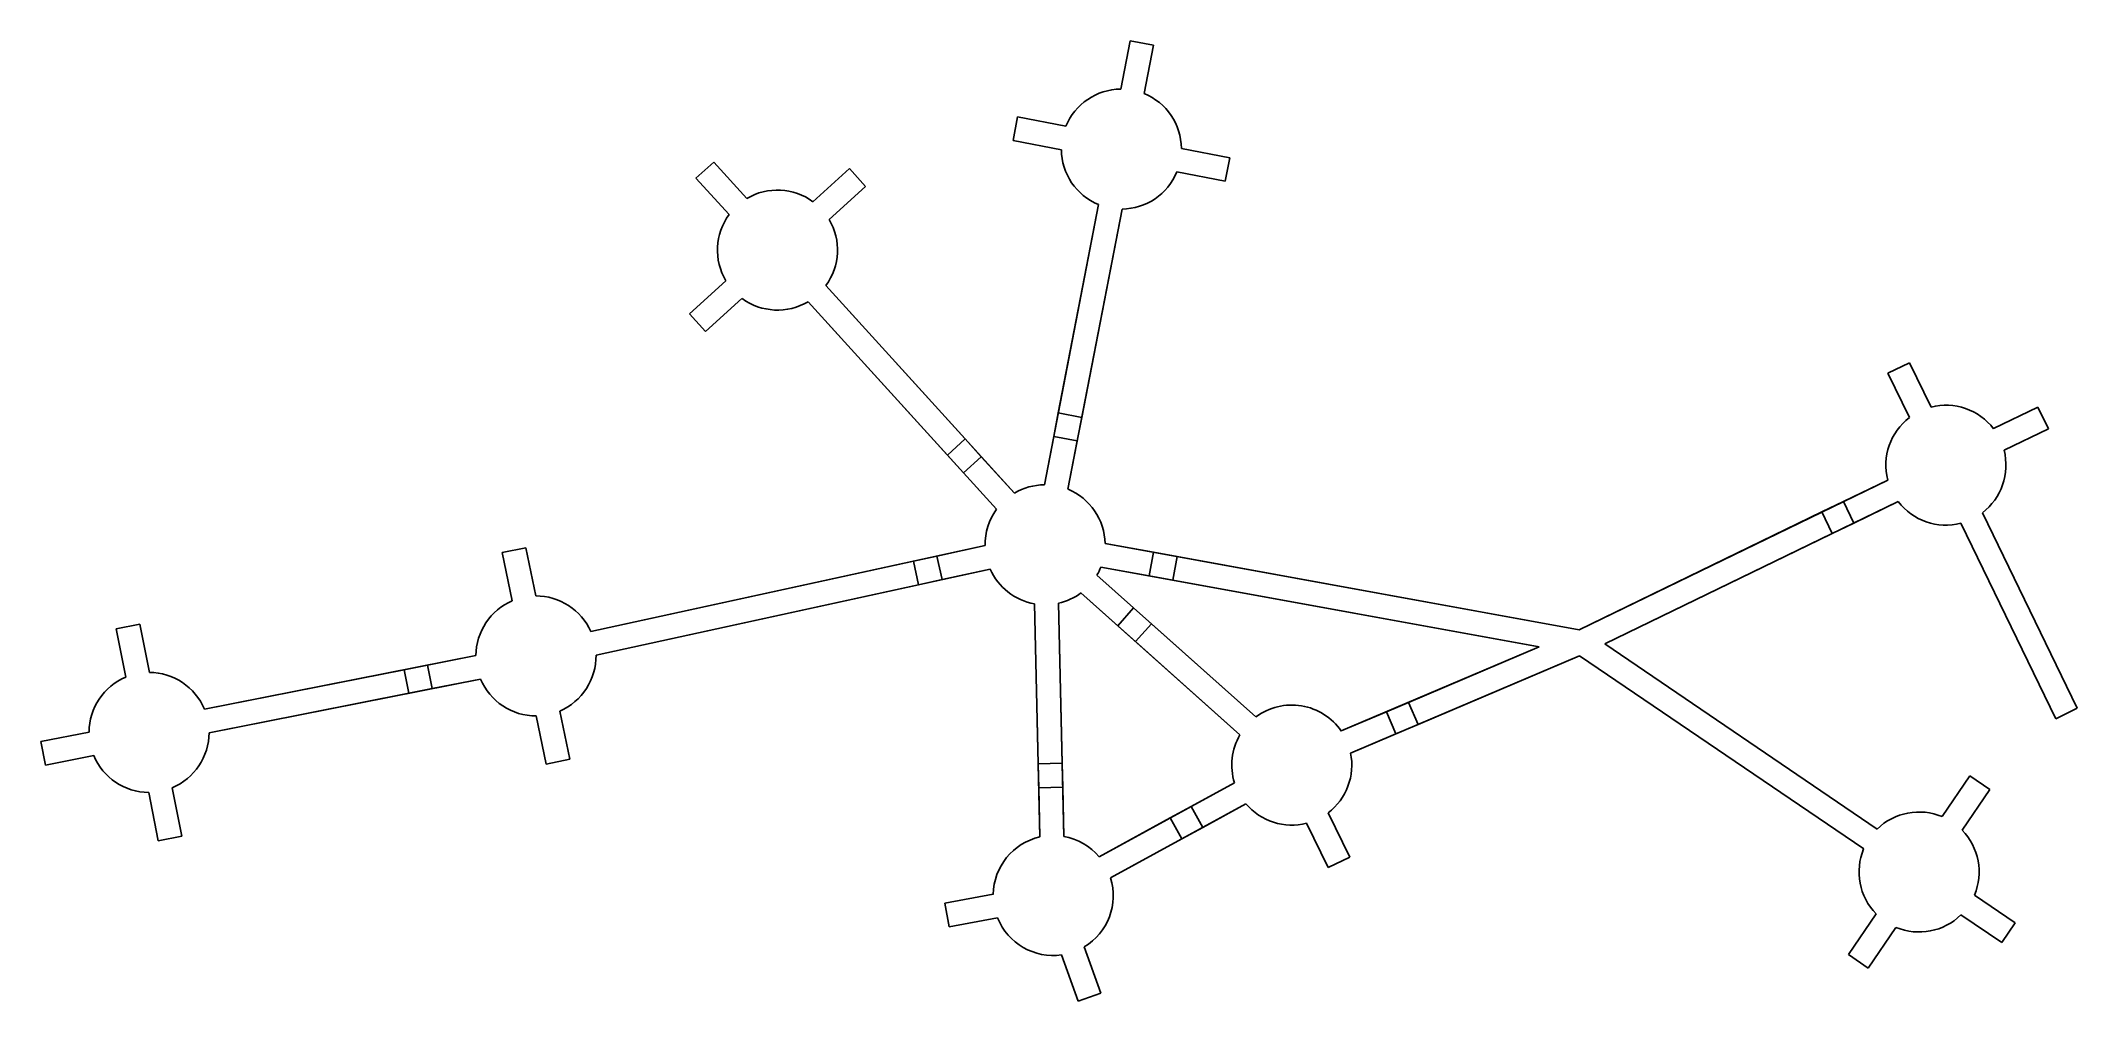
# Model space of a CAD drawing. Header units: metres. Extents: x -389 to 459, y -121 to 279.
import ezdxf

# ---------------------------------------------------------------- set-up
doc = ezdxf.new("R2010")
doc.units = ezdxf.units.M

msp = doc.modelspace()

# ---------------------------------------------------------------- linework, layer by layer
for p, q in [((61.02, 258.88), (64.9, 279.01)), ((61.02, 258.88, 5), (64.9, 279.01, 5)), ((74.72, 277.12), (64.9, 279.01)), ((64.9, 279.01), (64.9, 279.01, 5)), ((74.72, 277.12, 5), (64.9, 279.01, 5)), ((70.84, 256.99), (74.72, 277.12)), ((70.84, 256.99, 5), (74.72, 277.12, 5)), ((74.72, 277.12), (74.72, 277.12, 5)), ((61.02, 258.88, 5), (61.02, 258.88)), ((70.84, 256.99, 5), (70.84, 256.99)), ((18.05, 247.31), (16.16, 237.49)), ((18.05, 247.31, 5), (16.16, 237.49, 5)), ((38.18, 243.43), (18.05, 247.31)), ((18.05, 247.31), (18.05, 247.31, 5)), ((38.18, 243.43, 5), (18.05, 247.31, 5)), ((16.16, 237.49), (36.29, 233.61)), ((16.16, 237.49), (16.16, 237.49, 5)), ((16.16, 237.49, 5), (36.29, 233.61, 5)), ((38.18, 243.43, 5), (38.18, 243.43)), ((36.29, 233.61, 5), (36.29, 233.61)), ((106.42, 230.27), (86.29, 234.16)), ((86.29, 234.16, 5), (86.29, 234.16)), ((106.42, 230.27, 5), (86.29, 234.16, 5)), ((104.53, 220.46), (106.42, 230.27)), ((104.53, 220.46, 5), (106.42, 230.27, 5)), ((106.42, 230.27), (106.42, 230.27, 5)), ((-108.47, 228.47), (-115.87, 221.75)), ((-108.47, 228.47, 5), (-115.87, 221.75, 5)), ((-102.09, 206.57), (-115.87, 221.75)), ((-115.87, 221.75), (-115.87, 221.75, 5)), ((-102.09, 206.57, 5), (-115.87, 221.75, 5)), ((-94.69, 213.29), (-108.47, 228.47)), ((-108.47, 228.47), (-108.47, 228.47, 5)), ((-94.69, 213.29, 5), (-108.47, 228.47, 5)), ((-51.97, 225.75), (-67.15, 211.96)), ((-51.97, 225.75, 5), (-67.15, 211.96, 5)), ((-45.25, 218.34), (-51.97, 225.75)), ((-51.97, 225.75), (-51.97, 225.75, 5)), ((-45.25, 218.34, 5), (-51.97, 225.75, 5)), ((84.4, 224.34), (104.53, 220.46)), ((84.4, 224.34, 5), (84.4, 224.34)), ((84.4, 224.34, 5), (104.53, 220.46, 5)), ((-94.69, 213.29, 5), (-94.69, 213.29)), ((-60.43, 204.56), (-45.25, 218.34)), ((-60.43, 204.56, 5), (-45.25, 218.34, 5)), ((-45.25, 218.34), (-45.25, 218.34, 5)), ((104.53, 220.46), (104.53, 220.46, 5)), ((-102.09, 206.57, 5), (-102.09, 206.57)), ((-67.15, 211.96, 5), (-67.15, 211.96)), ((-60.43, 204.56, 5), (-60.43, 204.56)), ((29.24, 94.04), (51.74, 210.78)), ((35.02, 123.99, 5), (51.74, 210.78, 5)), ((61.56, 208.88), (39.06, 92.15)), ((44.84, 122.1, 5), (61.56, 208.88, 5)), ((51.74, 210.78, 5), (51.74, 210.78)), ((61.56, 208.88, 5), (61.56, 208.88)), ((-103.42, 179.03), (-118.6, 165.25)), ((-103.42, 179.03, 5), (-118.6, 165.25, 5)), ((-103.42, 179.03, 5), (-103.42, 179.03)), ((-111.88, 157.85), (-96.7, 171.63)), ((-111.88, 157.85, 5), (-96.7, 171.63, 5)), ((-96.7, 171.63, 5), (-96.7, 171.63)), ((9.35, 83.82), (-69.16, 170.3)), ((-69.16, 170.3, 5), (-69.16, 170.3)), ((-11.15, 106.4, 5), (-69.16, 170.3, 5)), ((-61.76, 177.02), (16.76, 90.54)), ((-61.76, 177.02, 5), (-61.76, 177.02)), ((-3.75, 113.12, 5), (-61.76, 177.02, 5)), ((-118.6, 165.25), (-111.88, 157.85)), ((-118.6, 165.25), (-118.6, 165.25, 5)), ((-118.6, 165.25, 5), (-111.88, 157.85, 5)), ((-111.88, 157.85), (-111.88, 157.85, 5)), ((389.52, 144.88), (380.53, 140.52)), ((389.52, 144.88, 5), (380.53, 140.52, 5)), ((398.47, 126.43), (389.52, 144.88)), ((398.47, 126.43, 5), (389.52, 144.88, 5)), ((389.52, 144.88), (389.52, 144.88, 5)), ((380.53, 140.52), (389.48, 122.07)), ((380.53, 140.52, 5), (389.48, 122.07, 5)), ((380.53, 140.52), (380.53, 140.52, 5)), ((35.02, 123.99, 2.5), (33.13, 114.17, 2.5)), ((35.02, 123.99, 2.5), (35.02, 123.99, 5)), ((35.02, 123.99, 5), (44.84, 122.1, 5)), ((44.84, 122.1, 2.5), (35.02, 123.99, 2.5)), ((42.94, 112.28, 2.5), (44.84, 122.1, 2.5)), ((44.84, 122.1, 2.5), (44.84, 122.1, 5)), ((389.48, 122.07, 5), (389.48, 122.07)), ((398.47, 126.43, 5), (398.47, 126.43)), ((424.52, 117.41), (442.97, 126.36)), ((424.52, 117.41, 5), (442.97, 126.36, 5)), ((447.34, 117.36), (442.97, 126.36)), ((447.34, 117.36, 5), (442.97, 126.36, 5)), ((442.97, 126.36), (442.97, 126.36, 5)), ((-11.15, 106.4, 5), (-3.75, 113.12, 5)), ((-3.75, 113.12, 2.5), (-11.15, 106.4, 2.5)), ((-3.75, 113.12, 2.5), (-3.75, 113.12, 5)), ((2.97, 105.72, 2.5), (-3.75, 113.12, 2.5)), ((33.13, 114.17, 5), (29.24, 94.04, 5)), ((33.13, 114.17, 2.5), (33.13, 114.17, 5)), ((42.94, 112.28, 5), (33.13, 114.17, 5)), ((33.13, 114.17, 2.5), (42.94, 112.28, 2.5)), ((39.06, 92.15, 5), (42.94, 112.28, 5)), ((42.94, 112.28, 2.5), (42.94, 112.28, 5)), ((424.52, 117.41, 5), (424.52, 117.41)), ((428.89, 108.41), (447.34, 117.36)), ((428.89, 108.41, 5), (447.34, 117.36, 5)), ((447.34, 117.36), (447.34, 117.36, 5)), ((-11.15, 106.4, 2.5), (-4.43, 99, 2.5)), ((-11.15, 106.4, 2.5), (-11.15, 106.4, 5)), ((2.97, 105.72, 5), (-4.43, 99, 5)), ((-4.43, 99, 2.5), (2.97, 105.72, 2.5)), ((2.97, 105.72, 2.5), (2.97, 105.72, 5)), ((16.76, 90.54, 5), (2.97, 105.72, 5)), ((428.89, 108.41, 5), (428.89, 108.41)), ((-4.43, 99, 5), (9.35, 83.82, 5)), ((-4.43, 99, 2.5), (-4.43, 99, 5)), ((29.24, 94.04, 5), (29.24, 94.04)), ((251.92, 33.65), (380.45, 96.02)), ((362, 87.07, 5), (380.45, 96.02, 5)), ((380.45, 96.02, 5), (380.45, 96.02)), ((16.76, 90.54, 5), (16.76, 90.54)), ((39.06, 92.15, 5), (39.06, 92.15)), ((262.59, 27.71), (384.81, 87.02)), ((362, 87.07, 2.5), (353, 82.7, 2.5)), ((362, 87.07, 5), (366.37, 78.07, 5)), ((362, 87.07, 2.5), (362, 87.07, 5)), ((366.37, 78.07, 2.5), (362, 87.07, 2.5)), ((366.37, 78.07, 5), (384.81, 87.02, 5)), ((384.81, 87.02, 5), (384.81, 87.02)), ((9.35, 83.82, 5), (9.35, 83.82)), ((353, 82.7, 5), (251.92, 33.65, 5)), ((353, 82.7, 2.5), (353, 82.7, 5)), ((353, 82.7, 2.5), (357.37, 73.7, 2.5)), ((357.37, 73.7, 5), (353, 82.7, 5)), ((357.37, 73.7, 2.5), (366.37, 78.07, 2.5)), ((366.37, 78.07, 2.5), (366.37, 78.07, 5)), ((410.86, 77.99), (450.38, -3.43)), ((410.86, 77.99, 5), (450.38, -3.43, 5)), ((410.86, 77.99, 5), (410.86, 77.99)), ((419.86, 82.36, 5), (419.86, 82.36)), ((459.37, 0.94), (419.86, 82.36)), ((459.37, 0.94, 5), (419.86, 82.36, 5)), ((-159.63, 32.86), (4.52, 68.7)), ((4.52, 68.7, 5), (-15.51, 64.33, 5)), ((4.52, 68.7, 5), (4.52, 68.7)), ((251.92, 33.65), (54.51, 69.57)), ((54.51, 69.57, 5), (54.51, 69.57)), ((74.69, 65.9, 5), (54.51, 69.57, 5)), ((262.59, 27.71, 5), (357.37, 73.7, 5)), ((357.37, 73.7, 2.5), (357.37, 73.7, 5)), ((-186.76, 67.82), (-196.55, 65.79)), ((-186.76, 67.82, 5), (-196.55, 65.79, 5)), ((-196.55, 65.79), (-192.38, 45.71)), ((-196.55, 65.79), (-196.55, 65.79, 5)), ((-196.55, 65.79, 5), (-192.38, 45.71, 5)), ((-182.59, 47.75), (-186.76, 67.82)), ((-186.76, 67.82), (-186.76, 67.82, 5)), ((-182.59, 47.75, 5), (-186.76, 67.82, 5)), ((-25.28, 62.19, 5), (-159.63, 32.86, 5)), ((-15.51, 64.33, 2.5), (-25.28, 62.19, 2.5)), ((-25.28, 62.19, 2.5), (-25.28, 62.19, 5)), ((-25.28, 62.19, 2.5), (-23.15, 52.42, 2.5)), ((-23.15, 52.42, 5), (-25.28, 62.19, 5)), ((-15.51, 64.33, 2.5), (-15.51, 64.33, 5)), ((-15.51, 64.33, 5), (-13.38, 54.56, 5)), ((-13.38, 54.56, 2.5), (-15.51, 64.33, 2.5)), ((235.3, 26.51), (52.72, 59.74)), ((52.72, 59.74, 5), (52.72, 59.74)), ((52.72, 59.74, 5), (72.9, 56.06, 5)), ((72.9, 56.06, 5), (74.69, 65.9, 5)), ((74.69, 65.9, 2.5), (72.9, 56.06, 2.5)), ((74.69, 65.9, 2.5), (74.69, 65.9, 5)), ((84.52, 64.11, 2.5), (74.69, 65.9, 2.5)), ((84.52, 64.11, 5), (82.73, 54.27, 5)), ((82.73, 54.27, 2.5), (84.52, 64.11, 2.5)), ((84.52, 64.11, 2.5), (84.52, 64.11, 5)), ((251.92, 33.65, 5), (84.52, 64.11, 5)), ((-157.49, 23.09), (6.65, 58.93)), ((-157.49, 23.09, 5), (-23.15, 52.42, 5)), ((-23.15, 52.42, 2.5), (-13.38, 54.56, 2.5)), ((-23.15, 52.42, 2.5), (-23.15, 52.42, 5)), ((-13.38, 54.56, 5), (6.65, 58.93, 5)), ((-13.38, 54.56, 2.5), (-13.38, 54.56, 5)), ((6.65, 58.93, 5), (6.65, 58.93)), ((117.32, -2.67), (51.12, 56.45)), ((51.12, 56.45, 5), (51.12, 56.45)), ((66.41, 42.8, 5), (51.12, 56.45, 5)), ((72.9, 56.06, 2.5), (82.73, 54.27, 2.5)), ((72.9, 56.06, 2.5), (72.9, 56.06, 5)), ((82.73, 54.27, 5), (235.3, 26.51, 5)), ((82.73, 54.27, 2.5), (82.73, 54.27, 5)), ((-192.38, 45.71, 5), (-192.38, 45.71)), ((-182.59, 47.75, 5), (-182.59, 47.75)), ((25.09, 44.44), (27.35, -52.68)), ((25.09, 44.44, 5), (26.64, -22.18, 5)), ((25.09, 44.44, 5), (25.09, 44.44)), ((35.09, 44.67), (37.35, -52.44)), ((35.09, 44.67, 5), (35.09, 44.67)), ((36.64, -21.95, 5), (35.09, 44.67, 5)), ((110.66, -10.13), (44.46, 49)), ((44.46, 49, 5), (44.46, 49)), ((44.46, 49, 5), (59.75, 35.34, 5)), ((59.75, 35.34, 5), (66.41, 42.8, 5)), ((66.41, 42.8, 2.5), (59.75, 35.34, 2.5)), ((66.41, 42.8, 2.5), (66.41, 42.8, 5)), ((73.87, 36.13, 2.5), (66.41, 42.8, 2.5)), ((-347.45, 35.99), (-357.26, 34.05)), ((-347.45, 35.99, 5), (-357.26, 34.05, 5)), ((-357.26, 34.05), (-353.28, 13.94)), ((-357.26, 34.05), (-357.26, 34.05, 5)), ((-357.26, 34.05, 5), (-353.28, 13.94, 5)), ((-343.47, 15.88), (-347.45, 35.99)), ((-347.45, 35.99), (-347.45, 35.99, 5)), ((-343.47, 15.88, 5), (-347.45, 35.99, 5)), ((59.75, 35.34, 2.5), (67.21, 28.68, 2.5)), ((59.75, 35.34, 2.5), (59.75, 35.34, 5)), ((73.87, 36.13, 5), (67.21, 28.68, 5)), ((67.21, 28.68, 2.5), (73.87, 36.13, 2.5)), ((73.87, 36.13, 2.5), (73.87, 36.13, 5)), ((117.32, -2.67, 5), (73.87, 36.13, 5)), ((-159.63, 32.86, 5), (-159.63, 32.86)), ((67.21, 28.68, 5), (110.66, -10.13, 5)), ((67.21, 28.68, 2.5), (67.21, 28.68, 5)), ((235.3, 26.51), (152.85, -8.53)), ((235.3, 26.51, 5), (180.92, 3.4, 5)), ((235.3, 26.51, 5), (235.3, 26.51)), ((251.92, 33.65), (251.92, 33.65, 5)), ((262.59, 27.71), (376.04, -49.36)), ((262.59, 27.71), (262.59, 27.71, 5)), ((262.59, 27.71, 5), (376.04, -49.36, 5)), ((-320.57, 0.54), (-207.49, 22.9)), ((-237.42, 16.98, 5), (-320.57, 0.54, 5)), ((-227.61, 18.92, 2.5), (-237.42, 16.98, 2.5)), ((-237.42, 16.98, 2.5), (-237.42, 16.98, 5)), ((-237.42, 16.98, 2.5), (-235.48, 7.17, 2.5)), ((-235.48, 7.17, 5), (-237.42, 16.98, 5)), ((-207.49, 22.9, 5), (-227.61, 18.92, 5)), ((-227.61, 18.92, 2.5), (-227.61, 18.92, 5)), ((-227.61, 18.92, 5), (-225.67, 9.11, 5)), ((-225.67, 9.11, 2.5), (-227.61, 18.92, 2.5)), ((-207.49, 22.9, 5), (-207.49, 22.9)), ((-157.49, 23.09, 5), (-157.49, 23.09)), ((252.07, 22.77), (156.76, -17.74)), ((184.83, -5.81, 5), (252.07, 22.77, 5)), ((370.42, -57.64), (252.07, 22.77)), ((252.07, 22.77, 5), (252.07, 22.77)), ((252.07, 22.77, 5), (370.42, -57.64, 5)), ((-353.28, 13.94, 5), (-353.28, 13.94)), ((-343.47, 15.88, 5), (-343.47, 15.88)), ((-205.55, 13.09), (-318.63, -9.27)), ((-235.48, 7.17, 2.5), (-225.67, 9.11, 2.5)), ((-225.67, 9.11, 5), (-205.55, 13.09, 5)), ((-225.67, 9.11, 2.5), (-225.67, 9.11, 5)), ((-205.55, 13.09, 5), (-205.55, 13.09)), ((-320.57, 0.54, 5), (-320.57, 0.54)), ((-235.48, 7.17, 5), (-318.63, -9.27, 5)), ((-235.48, 7.17, 2.5), (-235.48, 7.17, 5)), ((180.92, 3.4, 2.5), (171.72, -0.51, 2.5)), ((180.92, 3.4, 2.5), (180.92, 3.4, 5)), ((180.92, 3.4, 5), (184.83, -5.81, 5)), ((184.83, -5.81, 2.5), (180.92, 3.4, 2.5)), ((450.38, -3.43), (459.37, 0.94)), ((450.38, -3.43, 5), (459.37, 0.94, 5)), ((459.37, 0.94), (459.37, 0.94, 5)), ((-182.4, -2.25), (-178.22, -22.33)), ((-182.4, -2.25, 5), (-178.22, -22.33, 5)), ((-182.4, -2.25, 5), (-182.4, -2.25)), ((-168.43, -20.29), (-172.61, -0.22)), ((-172.61, -0.22, 5), (-172.61, -0.22)), ((-168.43, -20.29, 5), (-172.61, -0.22, 5)), ((117.32, -2.67, 5), (117.32, -2.67)), ((171.72, -0.51, 5), (152.85, -8.53, 5)), ((171.72, -0.51, 2.5), (171.72, -0.51, 5)), ((171.72, -0.51, 2.5), (175.63, -9.72, 2.5)), ((175.63, -9.72, 5), (171.72, -0.51, 5)), ((175.63, -9.72, 2.5), (184.83, -5.81, 2.5)), ((184.83, -5.81, 2.5), (184.83, -5.81, 5)), ((450.38, -3.43), (450.38, -3.43, 5)), ((-368.63, -8.97), (-388.74, -12.95)), ((-368.63, -8.97, 5), (-388.74, -12.95, 5)), ((-388.74, -12.95), (-386.8, -22.76)), ((-388.74, -12.95), (-388.74, -12.95, 5)), ((-388.74, -12.95, 5), (-386.8, -22.76, 5)), ((-368.63, -8.97, 5), (-368.63, -8.97)), ((-318.63, -9.27, 5), (-318.63, -9.27)), ((110.66, -10.13, 5), (110.66, -10.13)), ((152.85, -8.53, 5), (152.85, -8.53)), ((156.76, -17.74, 5), (175.63, -9.72, 5)), ((175.63, -9.72, 2.5), (175.63, -9.72, 5)), ((-366.69, -18.78), (-386.8, -22.76)), ((-366.69, -18.78, 5), (-386.8, -22.76, 5)), ((-386.8, -22.76), (-386.8, -22.76, 5)), ((-366.69, -18.78, 5), (-366.69, -18.78)), ((-178.22, -22.33), (-168.43, -20.29)), ((-178.22, -22.33, 5), (-168.43, -20.29, 5)), ((-178.22, -22.33), (-178.22, -22.33, 5)), ((-168.43, -20.29), (-168.43, -20.29, 5)), ((26.64, -22.18, 5), (36.64, -21.95, 5)), ((36.64, -21.95, 2.5), (26.64, -22.18, 2.5)), ((26.64, -22.18, 2.5), (26.88, -32.18, 2.5)), ((26.64, -22.18, 2.5), (26.64, -22.18, 5)), ((36.64, -21.95, 2.5), (36.64, -21.95, 5)), ((36.87, -31.94, 2.5), (36.64, -21.95, 2.5)), ((156.76, -17.74, 5), (156.76, -17.74)), ((-329.99, -52.3), (-333.97, -32.18)), ((-333.97, -32.18, 5), (-333.97, -32.18)), ((-329.99, -52.3, 5), (-333.97, -32.18, 5)), ((36.87, -31.94, 5), (26.88, -32.18, 5)), ((26.88, -32.18, 2.5), (36.87, -31.94, 2.5)), ((26.88, -32.18, 5), (27.35, -52.68, 5)), ((26.88, -32.18, 2.5), (26.88, -32.18, 5)), ((36.87, -31.94, 2.5), (36.87, -31.94, 5)), ((37.35, -52.44, 5), (36.87, -31.94, 5)), ((52.01, -60.91), (108.37, -30.08)), ((108.37, -30.08, 5), (90.38, -39.92, 5)), ((108.37, -30.08, 5), (108.37, -30.08)), ((414.65, -27.23), (403.12, -44.19)), ((414.65, -27.23, 5), (403.12, -44.19, 5)), ((411.4, -49.81), (422.92, -32.85)), ((411.4, -49.81, 5), (422.92, -32.85, 5)), ((422.92, -32.85), (414.65, -27.23)), ((414.65, -27.23), (414.65, -27.23, 5)), ((422.92, -32.85, 5), (414.65, -27.23, 5)), ((422.92, -32.85), (422.92, -32.85, 5)), ((-343.78, -34.12), (-339.8, -54.24)), ((-343.78, -34.12, 5), (-339.8, -54.24, 5)), ((-343.78, -34.12, 5), (-343.78, -34.12)), ((56.81, -69.68), (113.17, -38.86)), ((90.38, -39.92, 2.5), (81.61, -44.72, 2.5)), ((90.38, -39.92, 2.5), (90.38, -39.92, 5)), ((90.38, -39.92, 5), (95.18, -48.7, 5)), ((95.18, -48.7, 2.5), (90.38, -39.92, 2.5)), ((95.18, -48.7, 5), (113.17, -38.86, 5)), ((113.17, -38.86, 5), (113.17, -38.86)), ((81.61, -44.72, 5), (52.01, -60.91, 5)), ((81.61, -44.72, 2.5), (81.61, -44.72, 5)), ((81.61, -44.72, 2.5), (86.41, -53.5, 2.5)), ((86.41, -53.5, 5), (81.61, -44.72, 5)), ((86.41, -53.5, 2.5), (95.18, -48.7, 2.5)), ((95.18, -48.7, 2.5), (95.18, -48.7, 5)), ((138.44, -46.94), (147.38, -65.39)), ((138.44, -46.94, 5), (147.38, -65.39, 5)), ((138.44, -46.94, 5), (138.44, -46.94)), ((156.38, -61.03), (147.44, -42.58)), ((147.44, -42.58, 5), (147.44, -42.58)), ((156.38, -61.03, 5), (147.44, -42.58, 5)), ((376.04, -49.36, 5), (376.04, -49.36)), ((403.12, -44.19, 5), (403.12, -44.19)), ((411.4, -49.81, 5), (411.4, -49.81)), ((-339.8, -54.24), (-329.99, -52.3)), ((-339.8, -54.24, 5), (-329.99, -52.3, 5)), ((-339.8, -54.24), (-339.8, -54.24, 5)), ((-329.99, -52.3), (-329.99, -52.3, 5)), ((27.35, -52.68, 5), (27.35, -52.68)), ((37.35, -52.44, 5), (37.35, -52.44)), ((56.81, -69.68, 5), (86.41, -53.5, 5)), ((86.41, -53.5, 2.5), (86.41, -53.5, 5)), ((370.42, -57.64, 5), (370.42, -57.64)), ((52.01, -60.91, 5), (52.01, -60.91)), ((147.38, -65.39), (156.38, -61.03)), ((147.38, -65.39, 5), (156.38, -61.03, 5)), ((147.38, -65.39), (147.38, -65.39, 5)), ((156.38, -61.03), (156.38, -61.03, 5)), ((56.81, -69.68, 5), (56.81, -69.68)), ((7.93, -76.57), (-12.24, -80.29)), ((7.93, -76.57, 5), (-12.24, -80.29, 5)), ((-12.24, -80.29), (-10.42, -90.13)), ((-12.24, -80.29), (-12.24, -80.29, 5)), ((-12.24, -80.29, 5), (-10.42, -90.13, 5)), ((7.93, -76.57, 5), (7.93, -76.57)), ((375.59, -84.72), (364.07, -101.68)), ((375.59, -84.72, 5), (364.07, -101.68, 5)), ((375.59, -84.72, 5), (375.59, -84.72)), ((416.57, -76.9), (433.53, -88.42)), ((416.57, -76.9, 5), (416.57, -76.9)), ((416.57, -76.9, 5), (433.53, -88.42, 5)), ((-10.42, -90.13), (9.74, -86.41)), ((-10.42, -90.13, 5), (9.74, -86.41, 5)), ((-10.42, -90.13), (-10.42, -90.13, 5)), ((9.74, -86.41, 5), (9.74, -86.41)), ((372.34, -107.3), (383.86, -90.34)), ((372.34, -107.3, 5), (383.86, -90.34, 5)), ((383.86, -90.34, 5), (383.86, -90.34)), ((410.95, -85.17), (427.91, -96.69)), ((410.95, -85.17, 5), (427.91, -96.69, 5)), ((410.95, -85.17, 5), (410.95, -85.17)), ((427.91, -96.69), (433.53, -88.42)), ((427.91, -96.69, 5), (433.53, -88.42, 5)), ((433.53, -88.42), (433.53, -88.42, 5)), ((52.7, -117.78), (45.84, -98.46)), ((45.84, -98.46, 5), (45.84, -98.46)), ((52.7, -117.78, 5), (45.84, -98.46, 5)), ((364.07, -101.68), (372.34, -107.3)), ((364.07, -101.68), (364.07, -101.68, 5)), ((364.07, -101.68, 5), (372.34, -107.3, 5)), ((427.91, -96.69), (427.91, -96.69, 5)), ((36.41, -101.8), (43.28, -121.12)), ((36.41, -101.8, 5), (43.28, -121.12, 5)), ((36.41, -101.8, 5), (36.41, -101.8)), ((372.34, -107.3), (372.34, -107.3, 5)), ((43.28, -121.12), (52.7, -117.78)), ((43.28, -121.12, 5), (52.7, -117.78, 5)), ((52.7, -117.78), (52.7, -117.78, 5)), ((43.28, -121.12), (43.28, -121.12, 5))]:
    msp.add_line(p, q)
for centre, start, end in [((61.29, 233.88), 90.62739, 157.55348), ((61.29, 233.88, 5), 90.62739, 157.55348), ((61.29, 233.88), 0.62739, 67.55348), ((61.29, 233.88, 5), 0.62739, 67.55348), ((61.29, 233.88), 180.62739, 247.55348), ((61.29, 233.88, 5), 180.62739, 247.55348), ((61.29, 233.88), 270.62739, 337.55348), ((61.29, 233.88, 5), 270.62739, 337.55348), ((-81.92, 191.8), 53.77174, 120.69782), ((-81.92, 191.8, 5), 53.77174, 120.69782), ((-81.92, 191.8), 143.77174, 210.69782), ((-81.92, 191.8, 5), 143.77174, 210.69782), ((-81.92, 191.8), -36.22826, 30.69782), ((-81.92, 191.8, 5), -36.22826, 30.69782), ((-81.92, 191.8), 233.77174, 300.69782), ((-81.92, 191.8, 5), 233.77174, 300.69782), ((404.67, 102.21), 127.42259, 194.34868), ((404.67, 102.21, 5), 127.42259, 194.34868), ((404.67, 102.21), 37.42259, 104.34868), ((404.67, 102.21, 5), 37.42259, 104.34868), ((404.67, 102.21), -52.57741, 14.34868), ((404.67, 102.21, 5), -52.57741, 14.34868), ((29.52, 69.04), 90.62739, 120.69782), ((29.52, 69.04, 5), 90.62739, 120.69782), ((29.52, 69.04), 1.22183, 67.55348), ((29.52, 69.04, 5), 1.22183, 67.55348), ((404.67, 102.21), 217.42259, 284.34868), ((404.67, 102.21, 5), 217.42259, 284.34868), ((29.52, 69.04), 143.77174, 180.78085), ((29.52, 69.04, 5), 143.77174, 180.78085), ((29.52, 69.04), 329.76933, 338.14792), ((29.52, 69.04, 5), 329.76933, 338.14792), ((29.52, 69.04), 203.85477, 259.79863), ((29.52, 69.04, 5), 203.85477, 259.79863), ((-182.49, 22.75), 113.28967, 179.65067), ((-182.49, 22.75, 5), 113.28967, 179.65067), ((-182.49, 22.75), 23.85477, 90.21576), ((-182.49, 22.75, 5), 23.85477, 90.21576), ((29.52, 69.04), 282.87255, 306.69541), ((29.52, 69.04, 5), 282.87255, 306.69541), ((-182.49, 22.75), -66.71033, 0.78085), ((-182.49, 22.75, 5), -66.71033, 0.78085), ((-343.63, -9.12), 112.72458, 179.65067), ((-343.63, -9.12, 5), 112.72458, 179.65067), ((-343.63, -9.12), 22.72458, 89.65067), ((-343.63, -9.12, 5), 22.72458, 89.65067), ((-182.49, 22.75), 202.72458, 270.21576), ((-182.49, 22.75, 5), 202.72458, 270.21576), ((132.26, -22.72), 34.55974, 126.69541), ((132.26, -22.72, 5), 34.55974, 126.69541), ((-343.63, -9.12), 292.72458, 359.65067), ((-343.63, -9.12, 5), 292.72458, 359.65067), ((132.26, -22.72), 149.76933, 197.14014), ((132.26, -22.72, 5), 149.76933, 197.14014), ((-343.63, -9.12), 202.72458, 269.65067), ((-343.63, -9.12, 5), 202.72458, 269.65067), ((132.26, -22.72), -52.6131, 11.48582), ((132.26, -22.72, 5), -52.6131, 11.48582), ((132.26, -22.72), 220.21406, 284.31298), ((132.26, -22.72, 5), 220.21406, 284.31298), ((393.49, -67.27), 67.34565, 134.27173), ((393.49, -67.27, 5), 67.34565, 134.27173), ((393.49, -67.27), -22.65435, 44.27173), ((393.49, -67.27, 5), -22.65435, 44.27173), ((32.92, -77.05), 102.87255, 178.91246), ((32.92, -77.05, 5), 102.87255, 178.91246), ((32.92, -77.05), 40.21406, 79.79863), ((32.92, -77.05, 5), 40.21406, 79.79863), ((393.49, -67.27), 157.34565, 224.27173), ((393.49, -67.27, 5), 157.34565, 224.27173), ((32.92, -77.05), -58.89978, 17.14014), ((32.92, -77.05, 5), -58.89978, 17.14014), ((32.92, -77.05), 201.98638, 278.0263), ((32.92, -77.05, 5), 201.98638, 278.0263), ((393.49, -67.27), 247.34565, 314.27173), ((393.49, -67.27, 5), 247.34565, 314.27173)]:
    msp.add_arc(centre, 25, start, end)

doc.saveas('drawing.dxf')
